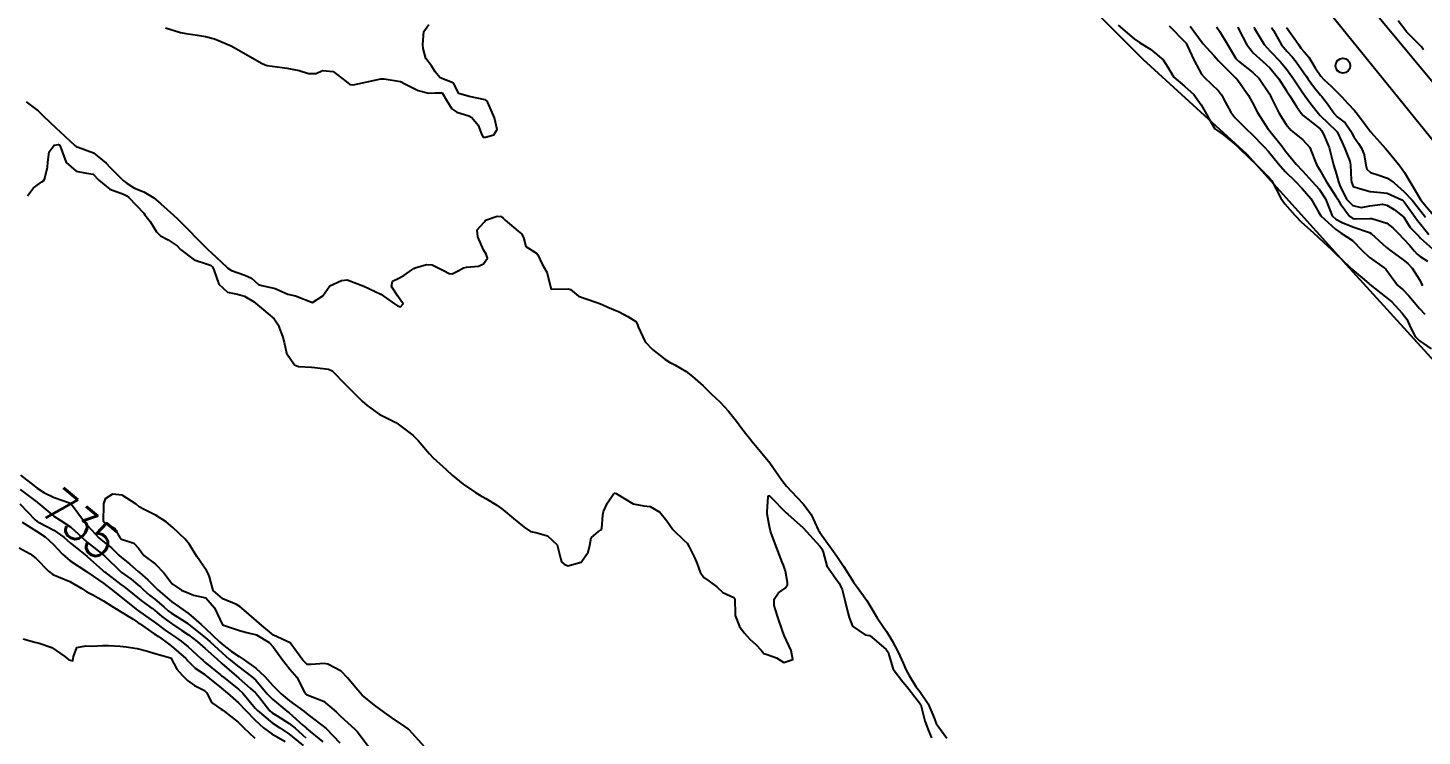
# Model space of a CAD drawing. Header units: metres. Extents: x 286371 to 293043, y 7462578 to 7466404.
# Drawn here: x 291481.8 to 291645.5, y 7463364.5 to 7463447.7 of the extents above; entities that cross this region are included whole.
import ezdxf
from ezdxf.enums import TextEntityAlignment as Align

# ---------------------------------------------------------------- set-up
doc = ezdxf.new("R2010")
doc.units = ezdxf.units.M
doc.header["$MEASUREMENT"] = 0
for name, color, linetype in [('Cotas', 45, 'Continuous'), ('Curvas de Nivel 1m', 11, 'Continuous'), ('Curvas de Nivel 5m', 15, 'Continuous'), ('Divisas', 45, 'Continuous'), ('Linha Férrea', 20, 'Continuous'), ('Postes', 20, 'Continuous'), ('Vias primárias', 230, 'Continuous')]:
    doc.layers.add(name, color=color, linetype=linetype)
doc.styles.add('Style-STANDARD', font='STANDARD.shx')

msp = doc.modelspace()

# ---------------------------------------------------------------- linework, layer by layer
at = {"layer": 'Curvas de Nivel 1m', "flags": 128}
for points, elevation in [([(291497.94, 7463447.7), (291499.72, 7463447.15), (291500.36, 7463447.02), (291501.71, 7463446.83), (291502.66, 7463446.68), (291503.71, 7463446.41), (291505.68, 7463445.58), (291507.67, 7463444.44), (291509.24, 7463443.53), (291509.65, 7463443.33), (291509.91, 7463443.26), (291511.65, 7463443.02), (291512.19, 7463442.94), (291513.64, 7463442.68), (291514.75, 7463442.33), (291515.64, 7463442.32), (291516.38, 7463442.69), (291517.64, 7463442.55), (291519.18, 7463441.38), (291519.62, 7463441.05), (291520, 7463440.99), (291521.62, 7463441.34), (291523.24, 7463441.71), (291523.63, 7463441.68), (291525.54, 7463441.37), (291525.62, 7463441.34), (291525.73, 7463441.28), (291527.61, 7463440.34), (291528.83, 7463440.01), (291529.61, 7463440.06), (291530.44, 7463440.05), (291530.95, 7463439.2), (291531.58, 7463438.18), (291532.18, 7463437.79), (291533.57, 7463437.35), (291533.92, 7463437.15), (291534.67, 7463436.26), (291535.09, 7463435.13), (291535.26, 7463434.86), (291535.53, 7463434.83), (291536.5, 7463435.11), (291536.92, 7463435.73), (291536.58, 7463437.11), (291535.8, 7463438.92), (291535.64, 7463439.12), (291535.59, 7463439.17), (291535.5, 7463439.22), (291533.6, 7463439.61), (291532.4, 7463439.97), (291531.76, 7463441.18), (291531.63, 7463441.27), (291530.22, 7463441.8), (291529.64, 7463442.53), (291529.2, 7463443.23), (291528.52, 7463444.09), (291528.2, 7463445.24), (291528.17, 7463445.72), (291528.29, 7463447.24), (291528.88, 7463448.08)], 732), ([(291609.83, 7463447.99), (291611.71, 7463446.38), (291612.34, 7463445.95), (291613.69, 7463445.13), (291615.14, 7463443.91), (291615.66, 7463443.06), (291616.39, 7463441.89), (291617.62, 7463440.82), (291618.74, 7463439.86), (291619.59, 7463438.65), (291620.04, 7463437.84), (291620.69, 7463436.69), (291621.21, 7463435.82), (291621.54, 7463435.59), (291622.2, 7463435.13), (291623.52, 7463434.06), (291623.82, 7463433.78), (291625.49, 7463432.14), (291625.91, 7463431.75), (291627.46, 7463430.25), (291627.89, 7463429.72), (291628.41, 7463428.74), (291628.94, 7463427.7), (291629.41, 7463427.02), (291630.57, 7463425.68), (291631.38, 7463424.87), (291632.73, 7463423.64), (291633.36, 7463423.08), (291634.93, 7463421.61), (291635.33, 7463421.22), (291637.04, 7463419.58), (291637.3, 7463419.35), (291638.49, 7463418.34), (291639.27, 7463417.66), (291639.4, 7463417.54), (291641.24, 7463416.11), (291641.58, 7463415.85), (291641.97, 7463415.5), (291643.21, 7463414.19), (291643.73, 7463413.48), (291644.23, 7463412.42), (291644.71, 7463411.46), (291645.17, 7463410.97), (291646.58, 7463410.01)], 732), ([(291615.81, 7463447.9), (291617.71, 7463446.02), (291617.82, 7463445.87), (291617.95, 7463445.62), (291618.75, 7463443.86), (291619.64, 7463442.23), (291619.96, 7463441.84), (291621.61, 7463440.29), (291621.96, 7463439.81), (291622.39, 7463439), (291623.06, 7463437.79), (291623.56, 7463437.14), (291624.96, 7463435.76), (291625.54, 7463435.21), (291627, 7463433.73), (291627.51, 7463433.16), (291628.67, 7463431.71), (291629.47, 7463430.82), (291630.61, 7463429.68), (291631.44, 7463428.83), (291632.47, 7463427.65), (291633.4, 7463425.99), (291633.66, 7463425.63), (291635.37, 7463424.04), (291636.03, 7463423.59), (291637.35, 7463422.7), (291638.49, 7463421.56), (291639.32, 7463420.75), (291641.09, 7463419.52), (291641.29, 7463419.34), (291642.65, 7463417.49), (291642.96, 7463417.19), (291643.26, 7463416.95), (291643.99, 7463416.22), (291644.6, 7463415.46), (291645.22, 7463414.74), (291645.85, 7463414.08)], 731), ([(291621.4, 7463447.82), (291621.73, 7463447.3), (291622.63, 7463445.8), (291623.67, 7463444.1), (291623.96, 7463443.78), (291625.64, 7463442.45), (291626.4, 7463441.74), (291627.61, 7463439.92), (291627.71, 7463439.72), (291627.8, 7463439.52), (291628.71, 7463437.71), (291629.55, 7463436.32), (291630.13, 7463435.69), (291631.53, 7463434.55), (291632.36, 7463433.65), (291632.9, 7463432.23), (291633.14, 7463431.64), (291633.48, 7463431.05), (291634.3, 7463429.62), (291635.43, 7463427.84), (291635.58, 7463427.6), (291635.93, 7463427.08), (291636.99, 7463425.58), (291637.39, 7463425.32), (291637.71, 7463425.25), (291639.39, 7463425.3), (291639.64, 7463425.29), (291641.38, 7463424.76), (291642.09, 7463424.22), (291642.79, 7463423.49), (291643.35, 7463422.93), (291644.04, 7463422.18), (291644.65, 7463421.46), (291644.97, 7463421.11), (291645.32, 7463420.85), (291646.17, 7463420.3)], 729), ([(291623.88, 7463447.78), (291624.01, 7463447.5), (291624.93, 7463445.77), (291625.68, 7463444.76), (291626.81, 7463443.74), (291627.65, 7463442.98), (291628.7, 7463441.71), (291629.61, 7463440.29), (291630, 7463439.69), (291630.8, 7463438.46), (291631.33, 7463437.67), (291631.57, 7463437.4), (291632.66, 7463436.55), (291633.55, 7463435.82), (291633.71, 7463435.63), (291633.96, 7463435.2), (291634.63, 7463433.62), (291635.01, 7463432.09), (291635.11, 7463431.61), (291635.47, 7463430.45), (291635.72, 7463429.6), (291635.87, 7463429.18), (291636.67, 7463427.59), (291637.41, 7463426.82), (291638.36, 7463426.61), (291639.41, 7463426.77), (291640.88, 7463426.97), (291641.41, 7463426.88), (291642.25, 7463426.34), (291643.37, 7463425.47), (291643.39, 7463425.45), (291644.15, 7463424.25), (291644.91, 7463423.45), (291645.14, 7463423.23), (291645.35, 7463423.01), (291647.1, 7463421.42)], 728), ([(291625.79, 7463447.75), (291625.86, 7463447.62), (291627, 7463445.73), (291627.68, 7463444.95), (291628.91, 7463443.71), (291629.65, 7463442.8), (291630.44, 7463441.68), (291631.61, 7463439.94), (291631.72, 7463439.78), (291631.81, 7463439.66), (291632.47, 7463438.77), (291633.35, 7463437.64), (291633.57, 7463437.4), (291635.44, 7463435.61), (291635.54, 7463435.46), (291636.15, 7463434.21), (291636.43, 7463433.59), (291637.04, 7463432.03), (291637.14, 7463431.58), (291637.21, 7463429.83), (291637.25, 7463429.58), (291637.45, 7463429.06), (291638.19, 7463428.81), (291639.44, 7463428.48), (291640.29, 7463428.38), (291641.44, 7463428.26), (291643.16, 7463427.48), (291643.32, 7463427.37), (291643.42, 7463427.26), (291644.71, 7463425.45), (291645.01, 7463425.07), (291645.38, 7463424.61), (291646.34, 7463423.43)], 727), ([(291627.86, 7463447.72), (291628.07, 7463447.37), (291629.02, 7463445.7), (291629.68, 7463444.91), (291630.27, 7463444.28), (291630.73, 7463443.68), (291631.64, 7463442.39), (291631.94, 7463441.96), (291632.15, 7463441.65), (291632.77, 7463440.79), (291633.61, 7463439.77), (291633.67, 7463439.7), (291633.74, 7463439.63), (291634.56, 7463438.59), (291635.2, 7463437.61), (291635.57, 7463437.25), (291636.49, 7463436.52), (291637.17, 7463435.57), (291637.29, 7463435.32), (291637.53, 7463434.9), (291638.07, 7463434.11), (291638.43, 7463433.56), (291638.74, 7463432.79), (291638.92, 7463431.55), (291639.04, 7463431.11), (291639.47, 7463430.69), (291640.35, 7463430.41), (291641.46, 7463430.04), (291642.24, 7463429.49), (291643.44, 7463428.45), (291644.35, 7463427.46), (291645.4, 7463426.15), (291645.95, 7463425.44)], 726), ([(291481.59, 7463438.99), (291482.99, 7463437.93), (291483.57, 7463437.35), (291485.11, 7463435.9), (291485.54, 7463435.52), (291487.32, 7463433.87), (291487.5, 7463433.72), (291487.71, 7463433.66), (291489.49, 7463433.02), (291490.99, 7463431.81), (291491.47, 7463431.29), (291492.99, 7463429.78), (291493.44, 7463429.42), (291494.31, 7463428.88), (291495.42, 7463428.43), (291496.59, 7463427.73), (291497.4, 7463427.02), (291498.9, 7463425.69), (291499.38, 7463425.27), (291500.97, 7463423.66), (291501.35, 7463423.22), (291502.95, 7463421.63), (291503.32, 7463421.31), (291505.16, 7463419.6), (291505.29, 7463419.47), (291505.69, 7463419.19), (291507.28, 7463418.66), (291508.04, 7463418.31), (291508.86, 7463417.54), (291509.26, 7463417.42), (291510.83, 7463417.07), (291511.25, 7463416.88), (291512.33, 7463416.4), (291513.24, 7463416.21), (291515.22, 7463415.43), (291516.43, 7463416.23), (291517.25, 7463417.4), (291518.63, 7463418.03), (291519.27, 7463418.11), (291521.25, 7463417.34), (291523.24, 7463416.41), (291524.84, 7463415.29), (291525.22, 7463415.06), (291525.55, 7463414.95), (291525.88, 7463415.27), (291525.24, 7463416.19), (291524.5, 7463417.3), (291524.62, 7463417.94), (291525.27, 7463418.25), (291525.93, 7463418.62), (291526.88, 7463419.26), (291527.12, 7463419.42), (291527.29, 7463419.5), (291528.62, 7463419.91), (291529.29, 7463419.86), (291530.62, 7463419.2), (291531.28, 7463418.86), (291531.64, 7463418.82), (291532.39, 7463419.18), (291532.96, 7463419.49), (291533.29, 7463419.6), (291534.71, 7463419.72), (291535.3, 7463419.97), (291535.78, 7463420.65), (291535.63, 7463421.13), (291535.32, 7463421.64), (291534.63, 7463423.15), (291534.54, 7463423.97), (291535.37, 7463424.87), (291535.5, 7463425.01), (291535.66, 7463425.13), (291536.9, 7463425.59), (291537.38, 7463425.54), (291537.61, 7463425.34), (291537.83, 7463425.1), (291539.36, 7463423.83), (291539.77, 7463423.49), (291539.98, 7463423.06), (291540.29, 7463422.02), (291541.32, 7463421.33), (291541.51, 7463421.23), (291541.69, 7463421.04), (291542.21, 7463419.94), (291542.74, 7463419.02), (291543.25, 7463417.01), (291545.26, 7463417.05), (291545.5, 7463416.97), (291546.45, 7463416.17), (291547.24, 7463415.91), (291548.74, 7463415.41), (291549.23, 7463415.19), (291549.92, 7463414.9), (291551.22, 7463414.34), (291552.27, 7463413.81), (291553.2, 7463413.21), (291553.38, 7463412.85), (291553.46, 7463412.58), (291554.28, 7463410.84), (291555.15, 7463409.94), (291556.6, 7463408.8), (291557.13, 7463408.45), (291557.78, 7463408.12), (291559.11, 7463407.33), (291559.84, 7463406.75), (291561.08, 7463405.64), (291562.04, 7463404.72), (291563.05, 7463403.76), (291564.08, 7463402.69), (291565.02, 7463401.51), (291565.65, 7463400.66), (291566.98, 7463398.97), (291567.24, 7463398.64), (291568.94, 7463396.61), (291570.35, 7463394.59), (291570.9, 7463393.89), (291572.11, 7463392.57), (291572.87, 7463391.75), (291573.8, 7463390.54), (291574.66, 7463388.69), (291574.75, 7463388.53), (291574.82, 7463388.42), (291576.21, 7463386.5), (291576.78, 7463385.67), (291577.59, 7463384.48), (291578.73, 7463382.68), (291578.86, 7463382.46), (291579.21, 7463381.97), (291580.33, 7463380.44), (291580.69, 7463379.87), (291581.52, 7463378.42), (291582.64, 7463376.82), (291582.91, 7463376.4), (291583.31, 7463375.71), (291583.99, 7463374.38), (291584.58, 7463373.08), (291584.91, 7463372.37), (291585.28, 7463371.65), (291586.09, 7463370.35), (291586.54, 7463369.77), (291587.52, 7463368.33), (291588.25, 7463366.56), (291588.33, 7463366.32), (291588.48, 7463366.02), (291589.71, 7463364.3)], 733), ([(291481.74, 7463427.95), (291482.46, 7463428.91), (291483.44, 7463429.62), (291483.62, 7463429.74), (291483.74, 7463429.92), (291484.08, 7463431.3), (291484.15, 7463431.91), (291484.28, 7463433.13), (291484.88, 7463433.9), (291485.4, 7463434), (291485.5, 7463433.93), (291485.53, 7463433.89), (291485.59, 7463433.81), (291486.29, 7463431.88), (291487.46, 7463430.87), (291488.69, 7463430.61), (291489.45, 7463430.49), (291490.12, 7463429.82), (291491.43, 7463428.75), (291493.03, 7463428.17), (291493.42, 7463427.97), (291493.65, 7463427.77), (291495.39, 7463425.91), (291495.53, 7463425.74), (291496.14, 7463424.96), (291496.89, 7463423.72), (291497.35, 7463423.26), (291498.25, 7463422.79), (291499.33, 7463422.1), (291499.73, 7463421.68), (291501.31, 7463420.46), (291503.01, 7463419.91), (291503.3, 7463419.79), (291503.46, 7463419.62), (291503.62, 7463419.28), (291504.23, 7463417.61), (291505.25, 7463416.66), (291506.41, 7463416.41), (291507.24, 7463416.18), (291508.29, 7463415.55), (291509.22, 7463414.79), (291510.7, 7463413.51), (291511.18, 7463412.8), (291511.53, 7463411.86), (291511.68, 7463411.5), (291511.88, 7463410.77), (291512.17, 7463409.49), (291513.11, 7463408.14), (291513.57, 7463407.93), (291515.11, 7463407.83), (291515.48, 7463407.81), (291517.11, 7463407.61), (291517.52, 7463407.4), (291519.08, 7463405.82), (291519.53, 7463405.37), (291521.05, 7463403.87), (291521.64, 7463403.34), (291523.03, 7463402.34), (291524.91, 7463401.39), (291525.01, 7463401.34), (291525.11, 7463401.28), (291526.99, 7463399.85), (291527.62, 7463399.24), (291528.96, 7463397.66), (291529.4, 7463397.22), (291530.93, 7463395.85), (291531.64, 7463395.18), (291532.9, 7463394.1), (291534.35, 7463393.14), (291534.88, 7463392.83), (291535.58, 7463392.42), (291536.86, 7463391.65), (291537.62, 7463391.09), (291538.84, 7463390.07), (291540.08, 7463389.06), (291540.82, 7463388.57), (291541.43, 7463388.42), (291542.81, 7463388.05), (291543.97, 7463387), (291544.35, 7463385.41), (291544.45, 7463384.99), (291544.76, 7463384.71), (291545.19, 7463384.54), (291546.76, 7463384.95), (291547.59, 7463386.13), (291547.79, 7463386.94), (291547.93, 7463387.81), (291548.82, 7463388.54), (291549.04, 7463388.71), (291549.18, 7463388.92), (291549.31, 7463390.46), (291549.39, 7463390.92), (291549.87, 7463391.91), (291550.53, 7463392.9), (291550.73, 7463393.06), (291550.89, 7463393.03), (291551.06, 7463392.89), (291552.87, 7463391.79), (291554.13, 7463391.58), (291554.86, 7463391.48), (291556, 7463390.82), (291556.84, 7463389.82), (291557.52, 7463388.79), (291558.81, 7463387.52), (291559.22, 7463387.19), (291559.47, 7463386.76), (291560.12, 7463385.41), (291560.41, 7463384.75), (291560.75, 7463383.78), (291561.18, 7463383.17), (291561.81, 7463382.73), (291562.72, 7463382.07), (291563.42, 7463381.4), (291564.71, 7463380.8), (291564.83, 7463380.67), (291564.84, 7463378.84), (291564.86, 7463378.68), (291565.38, 7463377.4), (291565.91, 7463376.67), (291566.62, 7463375.89), (291567.27, 7463375.3), (291567.92, 7463374.63), (291568.23, 7463374.25), (291568.6, 7463374.13), (291569.73, 7463373.74), (291570.58, 7463373.16), (291571.64, 7463373.52), (291571.43, 7463374.57), (291570.63, 7463376.36), (291570.53, 7463376.59), (291570.46, 7463376.76), (291569.84, 7463378.6), (291569.44, 7463379.86), (291569.43, 7463380.6), (291569.96, 7463381.35), (291570.72, 7463381.89), (291571, 7463382.31), (291571.02, 7463382.58), (291570.75, 7463383.9), (291570.54, 7463384.59), (291570.39, 7463384.97), (291569.74, 7463386.6), (291569.08, 7463388.35), (291569, 7463388.61), (291568.84, 7463389.35), (291568.62, 7463390.62), (291568.6, 7463390.88), (291568.72, 7463392.62), (291568.76, 7463392.74), (291568.89, 7463392.75), (291569.02, 7463392.61), (291570.86, 7463390.74), (291571.04, 7463390.58), (291572.83, 7463388.99), (291573.23, 7463388.55), (291574.8, 7463386.83), (291575.02, 7463386.52), (291575.18, 7463386.13), (291575.62, 7463384.51), (291576.73, 7463382.96), (291577.09, 7463382.49), (291577.43, 7463381.76), (291577.74, 7463380.48), (291578.09, 7463379.06), (291578.23, 7463378.47), (291578.65, 7463377.44), (291580.14, 7463376.44), (291580.63, 7463376.34), (291580.9, 7463376.16), (291582.61, 7463374.7), (291582.82, 7463374.4), (291582.91, 7463374.09), (291583.43, 7463372.39), (291584.55, 7463370.91), (291585.02, 7463370.37), (291586.52, 7463368.46), (291586.6, 7463368.34), (291586.65, 7463368.2), (291587.15, 7463366.33), (291587.54, 7463365.26), (291587.93, 7463364.32)], 734), ([(291480.89, 7463393.47), (291482.61, 7463392.2), (291482.87, 7463392), (291482.95, 7463391.93), (291484.84, 7463390.37), (291485.59, 7463389.89), (291486.82, 7463389.08), (291488.15, 7463387.85), (291488.8, 7463387.27), (291490.62, 7463385.82), (291490.77, 7463385.68), (291492.74, 7463383.78), (291493.91, 7463382.94), (291494.72, 7463382.31), (291495.02, 7463382.05), (291495.34, 7463381.74), (291496.07, 7463381.1), (291496.7, 7463380.61), (291497.75, 7463379.7), (291498.25, 7463379.26), (291498.67, 7463378.95), (291500.56, 7463377.75), (291500.65, 7463377.69), (291500.7, 7463377.65), (291502.62, 7463376.11), (291503.18, 7463375.62), (291504.59, 7463374.31), (291505.43, 7463373.58), (291506.57, 7463372.65), (291508.06, 7463371.54), (291508.55, 7463371.11), (291509.9, 7463369.51), (291510.51, 7463368.86), (291512.21, 7463367.48), (291512.49, 7463367.25), (291514.09, 7463365.83), (291514.46, 7463365.5), (291514.53, 7463365.44), (291516.44, 7463363.88)], 736), ([(291528.43, 7463363.23), (291526.59, 7463365.26), (291526.47, 7463365.38), (291526.07, 7463365.67), (291524.49, 7463366.71), (291523.67, 7463367.31), (291522.51, 7463368.15), (291521.07, 7463369.35), (291520.53, 7463369.91), (291519.34, 7463371.37), (291518.57, 7463372.17), (291517, 7463372.98), (291516.58, 7463373.07), (291515.05, 7463372.96), (291514.58, 7463372.95), (291514.08, 7463373.45), (291512.61, 7463375.47), (291510.63, 7463376.38), (291509.27, 7463377.53), (291508.65, 7463378.07), (291506.92, 7463379.56), (291506.69, 7463379.75), (291506.29, 7463379.97), (291504.7, 7463380.65), (291503.54, 7463381.61), (291503.11, 7463383.25), (291502.97, 7463383.62), (291502.75, 7463383.97), (291501.65, 7463385.64), (291500.79, 7463387.02), (291500.28, 7463387.66), (291498.82, 7463389.04), (291498.02, 7463389.7), (291496.84, 7463390.42), (291495.44, 7463391.15), (291494.86, 7463391.46), (291494.5, 7463391.75), (291492.88, 7463392.81), (291491.74, 7463392.93), (291490.87, 7463392.39), (291490.68, 7463391.81), (291490.66, 7463391.61), (291490.64, 7463389.82), (291490.83, 7463389.57), (291491.98, 7463388.95), (291492.64, 7463387.78), (291492.71, 7463387.69), (291492.8, 7463387.64), (291494.22, 7463387.18), (291494.79, 7463386.58), (291495.39, 7463385.74), (291496.76, 7463384.74), (291497.77, 7463383.7), (291498.73, 7463382.43), (291499.85, 7463381.67), (291500.71, 7463381.31), (291501.25, 7463381.1), (291502.7, 7463380.75), (291503.69, 7463379.61), (291504.65, 7463377.59), (291506.63, 7463376.92), (291507.5, 7463376.69), (291508.63, 7463376.42), (291510.13, 7463375.51), (291510.61, 7463375.02), (291511.71, 7463373.49), (291512.57, 7463372.4), (291513.38, 7463371.46), (291514.29, 7463369.69), (291514.49, 7463369.44), (291514.52, 7463369.42), (291514.58, 7463369.39), (291516.51, 7463368.62), (291517.99, 7463367.39), (291518.49, 7463366.88), (291520.2, 7463365.36), (291520.46, 7463365.06), (291521.79, 7463363.33)], 734), ([(291480.86, 7463391.79), (291482.64, 7463389.94), (291482.83, 7463389.78), (291483.13, 7463389.63), (291484.82, 7463388.73), (291486.01, 7463387.89), (291486.79, 7463387.2), (291488.49, 7463385.85), (291488.77, 7463385.62), (291490.56, 7463384), (291490.74, 7463383.83), (291490.77, 7463383.81), (291492.72, 7463382.35), (291493.05, 7463382.11), (291493.47, 7463381.77), (291494.7, 7463380.76), (291495.27, 7463380.32), (291496.13, 7463379.73), (291496.47, 7463379.5), (291496.68, 7463379.33), (291497.54, 7463378.58), (291498.66, 7463377.77), (291498.78, 7463377.68), (291499.89, 7463376.92), (291500.64, 7463376.41), (291501.66, 7463375.64), (291502.6, 7463374.83), (291503.97, 7463373.6), (291504.58, 7463373.07), (291506.28, 7463371.57), (291506.55, 7463371.33), (291507.91, 7463370.17), (291508.53, 7463369.63), (291508.61, 7463369.53), (291508.98, 7463369.07), (291510.22, 7463367.51), (291510.49, 7463367.26), (291511.08, 7463366.9), (291512.47, 7463366.03), (291513.18, 7463365.46), (291514.45, 7463364.34)], 737), ([(291481.12, 7463389.67), (291482.81, 7463388.58), (291483.82, 7463387.92), (291484.79, 7463387.04), (291485.85, 7463385.89), (291486.76, 7463385.12), (291488.68, 7463383.85), (291488.74, 7463383.81), (291488.84, 7463383.75), (291490.72, 7463382.45), (291491.58, 7463381.8), (291492.7, 7463380.89), (291494.1, 7463379.76), (291494.68, 7463379.33), (291495.61, 7463378.67), (291496.66, 7463377.93), (291496.77, 7463377.84), (291496.93, 7463377.72), (291497.93, 7463376.98), (291498.64, 7463376.48), (291499.11, 7463376.16), (291499.8, 7463375.67), (291500.61, 7463375.02), (291502.11, 7463373.63), (291502.36, 7463373.4), (291502.58, 7463373.22), (291504.41, 7463371.74), (291504.55, 7463371.62), (291504.59, 7463371.59), (291506.53, 7463370.03), (291507.03, 7463369.56), (291508.5, 7463367.82), (291508.77, 7463367.53), (291510.47, 7463366.1), (291511.39, 7463365.49), (291512.45, 7463364.8), (291514.11, 7463363.45)], 738), ([(291480.78, 7463386.63), (291482.06, 7463385.95), (291482.77, 7463385.4), (291484.21, 7463383.91), (291484.74, 7463383.52), (291485.39, 7463383.24), (291486.73, 7463382.67), (291488.11, 7463381.85), (291488.71, 7463381.48), (291489.41, 7463381.13), (291490.69, 7463380.43), (291491.66, 7463379.8), (291492.67, 7463379.15), (291494.15, 7463378.27), (291494.66, 7463377.92), (291494.76, 7463377.85), (291494.9, 7463377.75), (291496.64, 7463376.56), (291497.13, 7463376.21), (291497.84, 7463375.71), (291498.61, 7463375.12), (291500.34, 7463373.66), (291500.46, 7463373.53), (291500.58, 7463373.38), (291501.43, 7463372.51), (291502.56, 7463371.75), (291502.74, 7463371.62), (291504.53, 7463370.15), (291505.23, 7463369.58), (291506.51, 7463368.46), (291507.37, 7463367.55), (291508.48, 7463366.42), (291509.48, 7463365.52), (291510.45, 7463364.8), (291512.01, 7463363.91)], 739)]:
    msp.add_lwpolyline(points, dxfattribs=dict(at, elevation=elevation))
at = {"layer": 'Curvas de Nivel 5m', "flags": 128}
for points, elevation in [([(291618.29, 7463447.87), (291619.71, 7463445.96), (291619.8, 7463445.84), (291621.12, 7463444.38), (291621.63, 7463443.81), (291621.66, 7463443.78), (291622.41, 7463443.04), (291623.63, 7463441.83), (291623.68, 7463441.78), (291623.88, 7463441.53), (291625.13, 7463439.76), (291625.59, 7463438.94), (291626.22, 7463437.74), (291627.47, 7463435.8), (291627.52, 7463435.72), (291627.54, 7463435.7), (291629.12, 7463433.7), (291629.51, 7463433.2), (291630.75, 7463431.68), (291631.47, 7463430.88), (291632.63, 7463429.65), (291633.44, 7463428.74), (291634.2, 7463427.62), (291634.7, 7463426.32), (291634.99, 7463425.61), (291635.39, 7463425.22), (291636.14, 7463424.84), (291637.38, 7463424.34), (291639.23, 7463423.68), (291639.37, 7463423.64), (291639.57, 7463423.54), (291641.34, 7463421.91), (291641.86, 7463421.51), (291643.31, 7463420.44), (291643.84, 7463420.01), (291644.38, 7463419.47), (291645.27, 7463418.05), (291645.46, 7463417.64), (291645.59, 7463417.45)], 730), ([(291645.69, 7463445.09), (291645.45, 7463445.45), (291643.72, 7463447.2), (291643.49, 7463447.48), (291642.72, 7463448.51)], 725), ([(291629.58, 7463447.7), (291629.72, 7463447.55), (291630.52, 7463446.49), (291631.04, 7463445.67), (291631.31, 7463445.28), (291631.68, 7463444.88), (291632.25, 7463444.23), (291632.6, 7463443.65), (291632.99, 7463442.97), (291633.64, 7463442.02), (291633.99, 7463441.62), (291634.86, 7463440.85), (291635.61, 7463440.11), (291636.09, 7463439.59), (291636.8, 7463438.79), (291637.58, 7463437.98), (291637.95, 7463437.56), (291639.08, 7463436.02), (291639.42, 7463435.54), (291639.47, 7463435.47), (291639.54, 7463435.38), (291641.25, 7463433.51), (291641.51, 7463433.21), (291642.9, 7463431.48), (291643.47, 7463430.69), (291644.23, 7463429.46), (291645.34, 7463427.53), (291645.4, 7463427.44), (291645.42, 7463427.42), (291647.11, 7463425.42)], 725), ([(291480.91, 7463395.15), (291482.49, 7463393.94), (291482.89, 7463393.64), (291483.66, 7463393.15), (291484.87, 7463392.56), (291486.78, 7463391.88), (291486.86, 7463391.81), (291488.31, 7463389.85), (291488.82, 7463389.23), (291490.12, 7463387.82), (291490.8, 7463387.28), (291491.63, 7463386.64), (291492.49, 7463385.79), (291492.77, 7463385.52), (291493.74, 7463384.75), (291494.75, 7463383.86), (291494.89, 7463383.74), (291495.89, 7463382.89), (291496.72, 7463382.04), (291497.04, 7463381.71), (291498.69, 7463380.3), (291499.59, 7463379.67), (291500.67, 7463378.91), (291502.15, 7463377.63), (291502.64, 7463377.17), (291504.29, 7463375.6), (291504.61, 7463375.31), (291505.71, 7463374.47), (291506.59, 7463373.87), (291507.08, 7463373.56), (291508.57, 7463372.5), (291509.62, 7463371.52), (291510.54, 7463370.49), (291511.53, 7463369.49), (291512.51, 7463368.69), (291514.19, 7463367.45), (291514.49, 7463367.22), (291515.33, 7463366.58), (291516.47, 7463365.72), (291516.81, 7463365.41), (291518.44, 7463363.73)], 735), ([(291481.23, 7463375.96), (291482.62, 7463375.55), (291483.1, 7463375.45), (291484.61, 7463374.94), (291486.12, 7463373.88), (291486.59, 7463373.47), (291487.09, 7463373.37), (291487.15, 7463373.87), (291487.53, 7463374.94), (291488.61, 7463375.12), (291489.35, 7463375.1), (291490.61, 7463375.16), (291491.26, 7463375.16), (291492.61, 7463375.1), (291493.35, 7463375.03), (291494.61, 7463374.83), (291495.83, 7463374.51), (291496.6, 7463374.26), (291498.55, 7463373.73), (291498.58, 7463373.71), (291499.29, 7463372.41), (291499.9, 7463371.67), (291500.54, 7463371.05), (291501.36, 7463370.47), (291502.53, 7463369.9), (291502.81, 7463369.62), (291503.35, 7463368.47), (291504.5, 7463367.69), (291504.67, 7463367.59), (291506.47, 7463366.16), (291507.11, 7463365.55), (291508.45, 7463364.31)], 740)]:
    msp.add_lwpolyline(points, dxfattribs=dict(at, elevation=elevation))
at = {"layer": 'Divisas'}
msp.add_lwpolyline([(291648.98, 7463406.33), (291637.03, 7463419.43), (291624.96, 7463432.85), (291612.79, 7463443.98), (291593.95, 7463462.82), (291573.77, 7463483.72), (291560.55, 7463497.34), (291552.55, 7463503.78), (291546.83, 7463508.68), (291541.01, 7463512.52), (291531.02, 7463518.35), (291519.9, 7463523.85), (291512.61, 7463527.71), (291504.09, 7463531.76), (291496.29, 7463541.62), (291481.2, 7463548.2)], dxfattribs=at)
at = {"layer": 'Linha Férrea'}
for points in [[(291481.57, 7463560.13), (291496.13, 7463554.77), (291512.49, 7463547.89), (291520.67, 7463544.03), (291528.48, 7463539.93), (291531.66, 7463538.25), (291535.31, 7463536.34), (291542.09, 7463532.29), (291544.1, 7463531.09), (291549.71, 7463527.86), (291552.99, 7463525.98), (291559.28, 7463521.95), (291562.74, 7463519.73), (291568.29, 7463516), (291575.8, 7463510.3), (291583.4, 7463504.53), (291591.54, 7463498.21), (291604.98, 7463486.33), (291608.9, 7463482.95), (291615.15, 7463477.34), (291619.09, 7463473.56), (291630.45, 7463461.05), (291635.62, 7463454.77), (291647.21, 7463440.78)], [(291648.84, 7463431.94), (291631.9, 7463452.84), (291629.07, 7463456.46), (291620.76, 7463465.35), (291613.93, 7463472.48), (291603.71, 7463482.49), (291589.51, 7463494.81), (291569.91, 7463509.79), (291564.8, 7463513.33), (291561.32, 7463515.82), (291557.8, 7463518.11), (291542.25, 7463527.76), (291538.25, 7463529.84), (291530.2, 7463534.38), (291520.03, 7463539.45), (291512.8, 7463543.1), (291499.35, 7463548.75), (291493.73, 7463551.32), (291485.42, 7463554.48), (291472.7, 7463558.45)]]:
    msp.add_lwpolyline(points, dxfattribs=at)
at = {"layer": 'Postes'}
msp.add_circle((291636.23, 7463443.24), 0.866, dxfattribs=at)
at = {"layer": 'Vias primárias'}
msp.add_lwpolyline([(291154.71, 7463553.72), (291187.37, 7463559.85), (291217.14, 7463567.31), (291239.67, 7463573.62), (291294.25, 7463588.91, -0.024627), (291323.7, 7463596.39, -0.079731), (291382.1, 7463601.73, -0.04022), (291451.91, 7463584.12, -0.0211), (291494.43, 7463568.73, -0.125582), (291630.04, 7463477.13, 0.006089), (291714.73, 7463374.29), (291732.56, 7463354.39, 0.031385), (291743.51, 7463343.61, 0.329747), (291763.81, 7463342.02, 0.061276), (291772.94, 7463349.42, 0.081559), (291785.28, 7463367.3), (291794.1, 7463382.65), (291807.78, 7463424.53), (291831.64, 7463500.74), (291834.42, 7463509.84)], format="xyb", dxfattribs=at)

# ---------------------------------------------------------------- texts
at = {"layer": 'Cotas', "style": 'Style-STANDARD'}
msp.add_text('735', height=4, rotation=320.7898, dxfattribs=at).set_placement((291487.96, 7463389.45, 735), align=Align.MIDDLE_CENTER)

doc.saveas('drawing.dxf')
